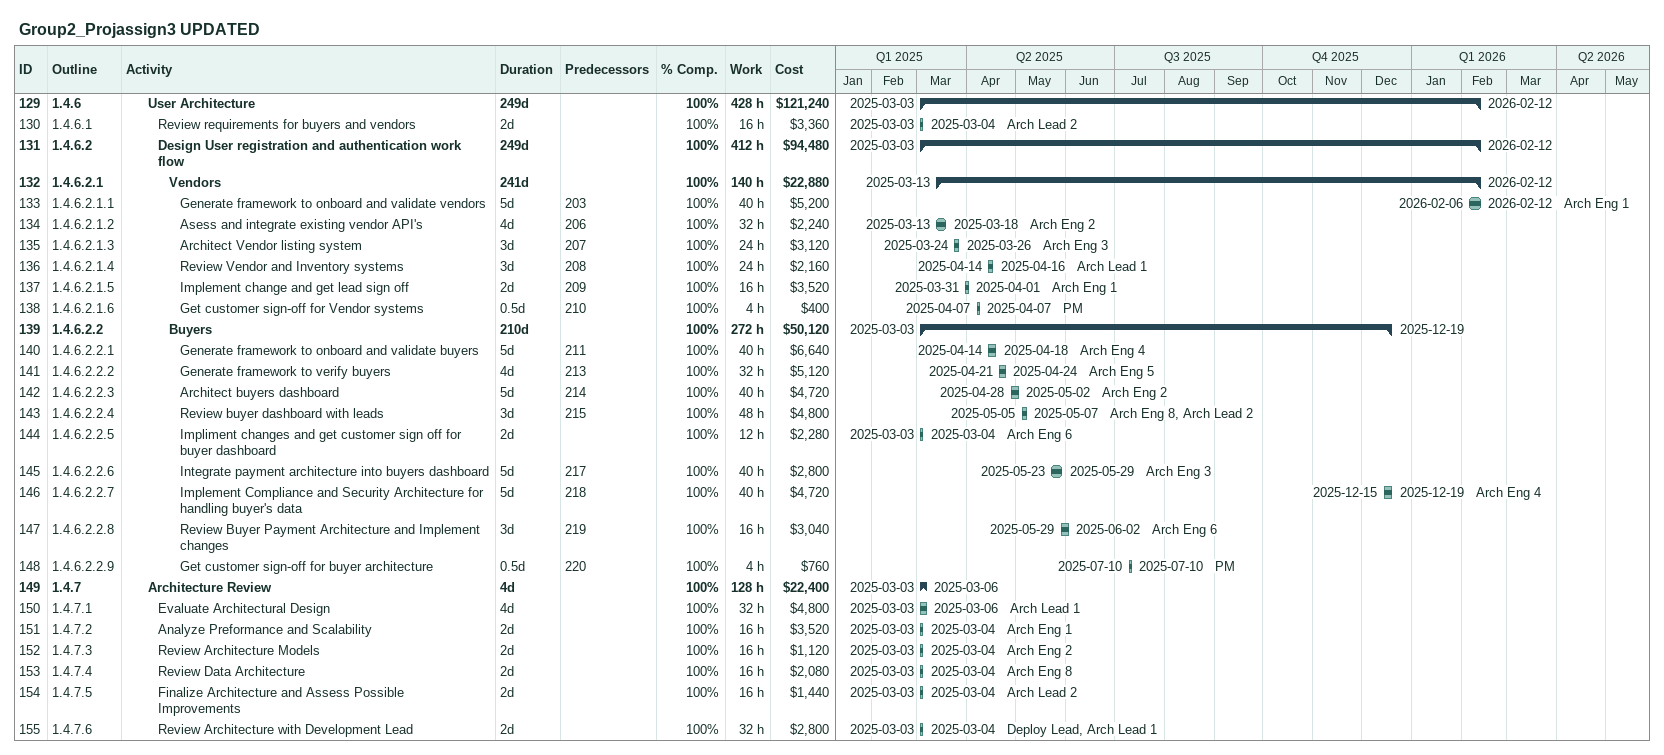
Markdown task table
Group2_Projassign3 UPDATED

| ID | WBS | Task | Duration | Start | Finish | Predecessors | Resources | % complete | Work (h) | Cost ($) |
|---|---|---|---|---|---|---|---|---|---|---|
| 129 | 1.4.6 | **User Architecture** | 249d | 2025-03-03 | 2026-02-12 |  |  | 100 | 428 | 121240 |
| 130 | 1.4.6.1 | Review requirements for buyers and vendors | 2d | 2025-03-03 | 2025-03-04 |  | Arch Lead 2 | 100 | 16 | 3360 |
| 131 | 1.4.6.2 | **Design User registration and authentication work flow** | 249d | 2025-03-03 | 2026-02-12 |  |  | 100 | 412 | 94480 |
| 132 | 1.4.6.2.1 | **Vendors** | 241d | 2025-03-13 | 2026-02-12 |  |  | 100 | 140 | 22880 |
| 133 | 1.4.6.2.1.1 | Generate framework to onboard and validate vendors | 5d | 2026-02-06 | 2026-02-12 | 203 | Arch Eng 1 | 100 | 40 | 5200 |
| 134 | 1.4.6.2.1.2 | Asess and integrate existing vendor API's | 4d | 2025-03-13 | 2025-03-18 | 206 | Arch Eng 2 | 100 | 32 | 2240 |
| 135 | 1.4.6.2.1.3 | Architect Vendor listing system | 3d | 2025-03-24 | 2025-03-26 | 207 | Arch Eng 3 | 100 | 24 | 3120 |
| 136 | 1.4.6.2.1.4 | Review Vendor and Inventory systems | 3d | 2025-04-14 | 2025-04-16 | 208 | Arch Lead 1 | 100 | 24 | 2160 |
| 137 | 1.4.6.2.1.5 | Implement change and get lead sign off | 2d | 2025-03-31 | 2025-04-01 | 209 | Arch Eng 1 | 100 | 16 | 3520 |
| 138 | 1.4.6.2.1.6 | Get customer sign-off for Vendor systems | 0.5d | 2025-04-07 | 2025-04-07 | 210 | PM | 100 | 4 | 400 |
| 139 | 1.4.6.2.2 | **Buyers** | 210d | 2025-03-03 | 2025-12-19 |  |  | 100 | 272 | 50120 |
| 140 | 1.4.6.2.2.1 | Generate framework to onboard and validate buyers | 5d | 2025-04-14 | 2025-04-18 | 211 | Arch Eng 4 | 100 | 40 | 6640 |
| 141 | 1.4.6.2.2.2 | Generate framework to verify buyers | 4d | 2025-04-21 | 2025-04-24 | 213 | Arch Eng 5 | 100 | 32 | 5120 |
| 142 | 1.4.6.2.2.3 | Architect buyers dashboard | 5d | 2025-04-28 | 2025-05-02 | 214 | Arch Eng 2 | 100 | 40 | 4720 |
| 143 | 1.4.6.2.2.4 | Review buyer dashboard with leads | 3d | 2025-05-05 | 2025-05-07 | 215 | Arch Eng 8, Arch Lead 2 | 100 | 48 | 4800 |
| 144 | 1.4.6.2.2.5 | Impliment changes and get customer sign off for buyer dashboard | 2d | 2025-03-03 | 2025-03-04 |  | Arch Eng 6 | 100 | 12 | 2280 |
| 145 | 1.4.6.2.2.6 | Integrate payment architecture into buyers dashboard | 5d | 2025-05-23 | 2025-05-29 | 217 | Arch Eng 3 | 100 | 40 | 2800 |
| 146 | 1.4.6.2.2.7 | Implement Compliance and Security Architecture for handling buyer's data | 5d | 2025-12-15 | 2025-12-19 | 218 | Arch Eng 4 | 100 | 40 | 4720 |
| 147 | 1.4.6.2.2.8 | Review Buyer Payment Architecture and Implement changes | 3d | 2025-05-29 | 2025-06-02 | 219 | Arch Eng 6 | 100 | 16 | 3040 |
| 148 | 1.4.6.2.2.9 | Get customer sign-off for buyer architecture | 0.5d | 2025-07-10 | 2025-07-10 | 220 | PM | 100 | 4 | 760 |
| 149 | 1.4.7 | **Architecture Review** | 4d | 2025-03-03 | 2025-03-06 |  |  | 100 | 128 | 22400 |
| 150 | 1.4.7.1 | Evaluate Architectural Design | 4d | 2025-03-03 | 2025-03-06 |  | Arch Lead 1 | 100 | 32 | 4800 |
| 151 | 1.4.7.2 | Analyze Preformance and Scalability | 2d | 2025-03-03 | 2025-03-04 |  | Arch Eng 1 | 100 | 16 | 3520 |
| 152 | 1.4.7.3 | Review Architecture Models | 2d | 2025-03-03 | 2025-03-04 |  | Arch Eng 2 | 100 | 16 | 1120 |
| 153 | 1.4.7.4 | Review Data Architecture | 2d | 2025-03-03 | 2025-03-04 |  | Arch Eng 8 | 100 | 16 | 2080 |
| 154 | 1.4.7.5 | Finalize Architecture and Assess Possible Improvements | 2d | 2025-03-03 | 2025-03-04 |  | Arch Lead 2 | 100 | 16 | 1440 |
| 155 | 1.4.7.6 | Review Architecture with Development Lead | 2d | 2025-03-03 | 2025-03-04 |  | Deploy Lead, Arch Lead 1 | 100 | 32 | 2800 |
